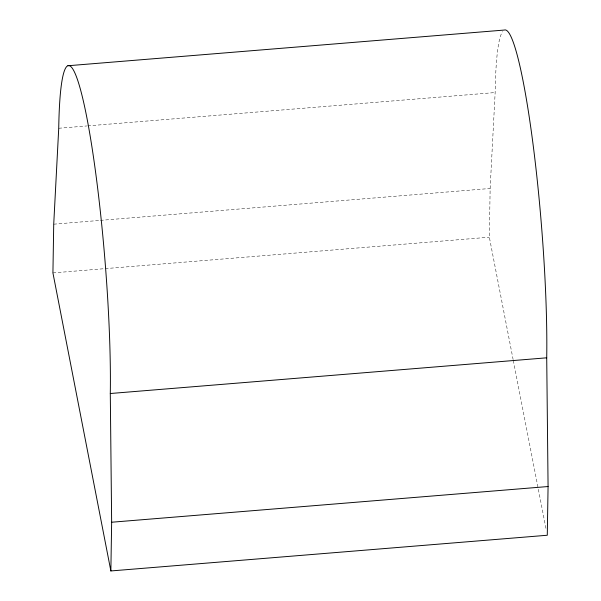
<?xml version="1.0" encoding="UTF-8"?>
<svg xmlns="http://www.w3.org/2000/svg" width="601" height="601" viewBox="0 0 601 601"><rect width="100%" height="100%" fill="white"/><g stroke="black" fill="none" stroke-linecap="round" stroke-linejoin="round"><path stroke-width="0.45" stroke-dasharray="3 2.25" d="M513.126 359.548L489.349 237.2L490.138 188.481L495.149 92.554A195.926 20.434 85.3 0 1 502.541 31.65M58.733 128.253L86.769 125.962M87.701 125.879L495.149 92.554M53.722 224.181L99.511 220.439M100.442 220.364L490.138 188.481M52.926 272.907L104.326 268.7M105.258 268.624L489.349 237.2M513.307 360.465L546.211 529.729"/><path stroke-width="0.9" d="M110.862 570.95L111.651 522.231L110.291 393.512A195.926 20.434 85.3 0 0 86.844 117.556A195.926 20.434 85.3 0 0 58.733 128.253L53.722 224.181L52.926 272.907L110.862 570.95L547.278 535.251L548.074 486.532L546.715 357.813A195.926 20.434 85.3 0 0 532.952 143.519A195.926 20.434 85.3 0 0 504.352 30.05L67.928 65.749M110.291 393.512L546.715 357.813M111.651 522.231L548.074 486.532"/></g></svg>
